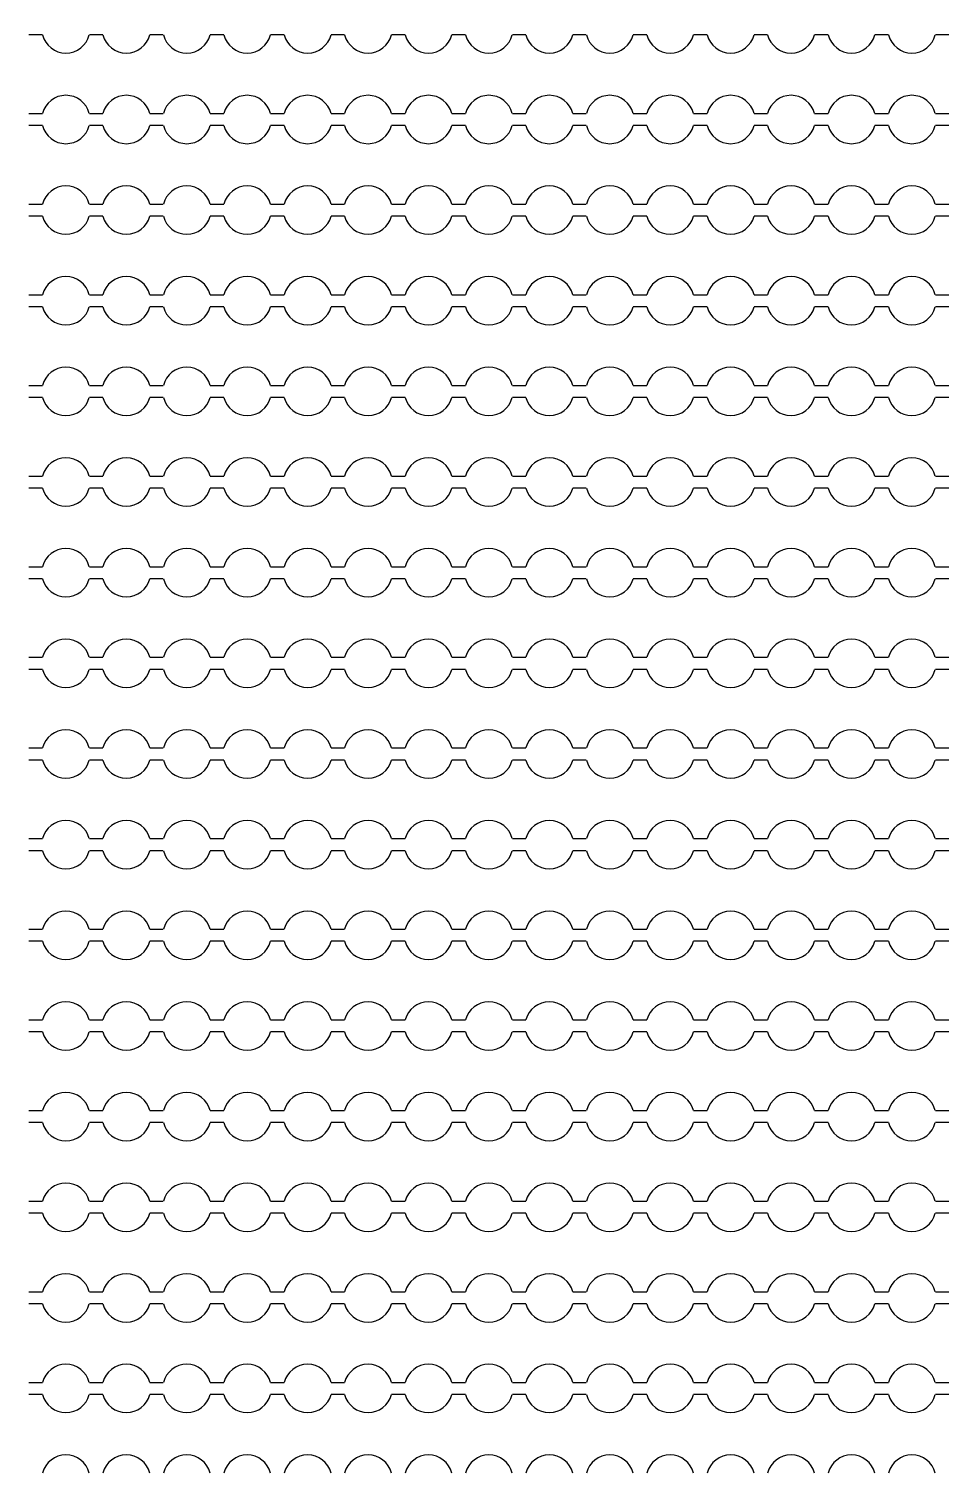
# Model space of a CAD drawing. Extents: x 4056 to 105656, y 4120 to 105720.
# Drawn here: x 34414 to 35170, y 28783 to 29978 of the extents above; entities that cross this region are included whole.
import ezdxf

# ---------------------------------------------------------------- set-up
doc = ezdxf.new("R2010")
doc.units = 13
doc.header["$MEASUREMENT"] = 0
doc.layers.add('Main Layer', color=7, linetype='Continuous', lineweight=0)

msp = doc.modelspace()

# ---------------------------------------------------------------- linework, layer by layer
for p, q in [((34425.1, 29973), (34413.9, 29973)), ((34475.1, 29973), (34463.9, 29973)), ((34525.1, 29973), (34513.9, 29973)), ((34575.1, 29973), (34563.9, 29973)), ((34625.1, 29973), (34613.9, 29973)), ((34675.1, 29973), (34663.9, 29973)), ((34725.1, 29973), (34713.9, 29973)), ((34775.1, 29973), (34763.9, 29973)), ((34825.1, 29973), (34813.9, 29973)), ((34875.1, 29973), (34863.9, 29973)), ((34925.1, 29973), (34913.9, 29973)), ((34975.1, 29973), (34963.9, 29973)), ((35025.1, 29973), (35013.9, 29973)), ((35075.1, 29973), (35063.9, 29973)), ((35125.1, 29973), (35113.9, 29973)), ((35175.1, 29973), (35163.9, 29973)), ((34413.9, 29908), (34425.1, 29908)), ((34463.9, 29908), (34475.1, 29908)), ((34513.9, 29908), (34525.1, 29908)), ((34563.9, 29908), (34575.1, 29908)), ((34613.9, 29908), (34625.1, 29908)), ((34663.9, 29908), (34675.1, 29908)), ((34713.9, 29908), (34725.1, 29908)), ((34763.9, 29908), (34775.1, 29908)), ((34813.9, 29908), (34825.1, 29908)), ((34863.9, 29908), (34875.1, 29908)), ((34913.9, 29908), (34925.1, 29908)), ((34963.9, 29908), (34975.1, 29908)), ((35013.9, 29908), (35025.1, 29908)), ((35063.9, 29908), (35075.1, 29908)), ((35113.9, 29908), (35125.1, 29908)), ((35163.9, 29908), (35175.1, 29908)), ((34425.1, 29898), (34413.9, 29898)), ((34475.1, 29898), (34463.9, 29898)), ((34525.1, 29898), (34513.9, 29898)), ((34575.1, 29898), (34563.9, 29898)), ((34625.1, 29898), (34613.9, 29898)), ((34675.1, 29898), (34663.9, 29898)), ((34725.1, 29898), (34713.9, 29898)), ((34775.1, 29898), (34763.9, 29898)), ((34825.1, 29898), (34813.9, 29898)), ((34875.1, 29898), (34863.9, 29898)), ((34925.1, 29898), (34913.9, 29898)), ((34975.1, 29898), (34963.9, 29898)), ((35025.1, 29898), (35013.9, 29898)), ((35075.1, 29898), (35063.9, 29898)), ((35125.1, 29898), (35113.9, 29898)), ((35175.1, 29898), (35163.9, 29898)), ((34413.9, 29833), (34425.1, 29833)), ((34463.9, 29833), (34475.1, 29833)), ((34513.9, 29833), (34525.1, 29833)), ((34563.9, 29833), (34575.1, 29833)), ((34613.9, 29833), (34625.1, 29833)), ((34663.9, 29833), (34675.1, 29833)), ((34713.9, 29833), (34725.1, 29833)), ((34763.9, 29833), (34775.1, 29833)), ((34813.9, 29833), (34825.1, 29833)), ((34863.9, 29833), (34875.1, 29833)), ((34913.9, 29833), (34925.1, 29833)), ((34963.9, 29833), (34975.1, 29833)), ((35013.9, 29833), (35025.1, 29833)), ((35063.9, 29833), (35075.1, 29833)), ((35113.9, 29833), (35125.1, 29833)), ((35163.9, 29833), (35175.1, 29833)), ((34425.1, 29823), (34413.9, 29823)), ((34475.1, 29823), (34463.9, 29823)), ((34525.1, 29823), (34513.9, 29823)), ((34575.1, 29823), (34563.9, 29823)), ((34625.1, 29823), (34613.9, 29823)), ((34675.1, 29823), (34663.9, 29823)), ((34725.1, 29823), (34713.9, 29823)), ((34775.1, 29823), (34763.9, 29823)), ((34825.1, 29823), (34813.9, 29823)), ((34875.1, 29823), (34863.9, 29823)), ((34925.1, 29823), (34913.9, 29823)), ((34975.1, 29823), (34963.9, 29823)), ((35025.1, 29823), (35013.9, 29823)), ((35075.1, 29823), (35063.9, 29823)), ((35125.1, 29823), (35113.9, 29823)), ((35175.1, 29823), (35163.9, 29823)), ((34413.9, 29758), (34425.1, 29758)), ((34463.9, 29758), (34475.1, 29758)), ((34513.9, 29758), (34525.1, 29758)), ((34563.9, 29758), (34575.1, 29758)), ((34613.9, 29758), (34625.1, 29758)), ((34663.9, 29758), (34675.1, 29758)), ((34713.9, 29758), (34725.1, 29758)), ((34763.9, 29758), (34775.1, 29758)), ((34813.9, 29758), (34825.1, 29758)), ((34863.9, 29758), (34875.1, 29758)), ((34913.9, 29758), (34925.1, 29758)), ((34963.9, 29758), (34975.1, 29758)), ((35013.9, 29758), (35025.1, 29758)), ((35063.9, 29758), (35075.1, 29758)), ((35113.9, 29758), (35125.1, 29758)), ((35163.9, 29758), (35175.1, 29758)), ((34425.1, 29748), (34413.9, 29748)), ((34475.1, 29748), (34463.9, 29748)), ((34525.1, 29748), (34513.9, 29748)), ((34575.1, 29748), (34563.9, 29748)), ((34625.1, 29748), (34613.9, 29748)), ((34675.1, 29748), (34663.9, 29748)), ((34725.1, 29748), (34713.9, 29748)), ((34775.1, 29748), (34763.9, 29748)), ((34825.1, 29748), (34813.9, 29748)), ((34875.1, 29748), (34863.9, 29748)), ((34925.1, 29748), (34913.9, 29748)), ((34975.1, 29748), (34963.9, 29748)), ((35025.1, 29748), (35013.9, 29748)), ((35075.1, 29748), (35063.9, 29748)), ((35125.1, 29748), (35113.9, 29748)), ((35175.1, 29748), (35163.9, 29748)), ((34413.9, 29683), (34425.1, 29683)), ((34425.1, 29673), (34413.9, 29673)), ((34463.9, 29683), (34475.1, 29683)), ((34475.1, 29673), (34463.9, 29673)), ((34513.9, 29683), (34525.1, 29683)), ((34525.1, 29673), (34513.9, 29673)), ((34563.9, 29683), (34575.1, 29683)), ((34575.1, 29673), (34563.9, 29673)), ((34613.9, 29683), (34625.1, 29683)), ((34625.1, 29673), (34613.9, 29673)), ((34663.9, 29683), (34675.1, 29683)), ((34675.1, 29673), (34663.9, 29673)), ((34713.9, 29683), (34725.1, 29683)), ((34725.1, 29673), (34713.9, 29673)), ((34763.9, 29683), (34775.1, 29683)), ((34775.1, 29673), (34763.9, 29673)), ((34813.9, 29683), (34825.1, 29683)), ((34825.1, 29673), (34813.9, 29673)), ((34863.9, 29683), (34875.1, 29683)), ((34875.1, 29673), (34863.9, 29673)), ((34913.9, 29683), (34925.1, 29683)), ((34925.1, 29673), (34913.9, 29673)), ((34963.9, 29683), (34975.1, 29683)), ((34975.1, 29673), (34963.9, 29673)), ((35013.9, 29683), (35025.1, 29683)), ((35025.1, 29673), (35013.9, 29673)), ((35063.9, 29683), (35075.1, 29683)), ((35075.1, 29673), (35063.9, 29673)), ((35113.9, 29683), (35125.1, 29683)), ((35125.1, 29673), (35113.9, 29673)), ((35163.9, 29683), (35175.1, 29683)), ((35175.1, 29673), (35163.9, 29673)), ((34413.9, 29608), (34425.1, 29608)), ((34463.9, 29608), (34475.1, 29608)), ((34513.9, 29608), (34525.1, 29608)), ((34563.9, 29608), (34575.1, 29608)), ((34613.9, 29608), (34625.1, 29608)), ((34663.9, 29608), (34675.1, 29608)), ((34713.9, 29608), (34725.1, 29608)), ((34763.9, 29608), (34775.1, 29608)), ((34813.9, 29608), (34825.1, 29608)), ((34863.9, 29608), (34875.1, 29608)), ((34913.9, 29608), (34925.1, 29608)), ((34963.9, 29608), (34975.1, 29608)), ((35013.9, 29608), (35025.1, 29608)), ((35063.9, 29608), (35075.1, 29608)), ((35113.9, 29608), (35125.1, 29608)), ((35163.9, 29608), (35175.1, 29608)), ((34425.1, 29598), (34413.9, 29598)), ((34475.1, 29598), (34463.9, 29598)), ((34525.1, 29598), (34513.9, 29598)), ((34575.1, 29598), (34563.9, 29598)), ((34625.1, 29598), (34613.9, 29598)), ((34675.1, 29598), (34663.9, 29598)), ((34725.1, 29598), (34713.9, 29598)), ((34775.1, 29598), (34763.9, 29598)), ((34825.1, 29598), (34813.9, 29598)), ((34875.1, 29598), (34863.9, 29598)), ((34925.1, 29598), (34913.9, 29598)), ((34975.1, 29598), (34963.9, 29598)), ((35025.1, 29598), (35013.9, 29598)), ((35075.1, 29598), (35063.9, 29598)), ((35125.1, 29598), (35113.9, 29598)), ((35175.1, 29598), (35163.9, 29598)), ((34413.9, 29533), (34425.1, 29533)), ((34463.9, 29533), (34475.1, 29533)), ((34513.9, 29533), (34525.1, 29533)), ((34563.9, 29533), (34575.1, 29533)), ((34613.9, 29533), (34625.1, 29533)), ((34663.9, 29533), (34675.1, 29533)), ((34713.9, 29533), (34725.1, 29533)), ((34763.9, 29533), (34775.1, 29533)), ((34813.9, 29533), (34825.1, 29533)), ((34863.9, 29533), (34875.1, 29533)), ((34913.9, 29533), (34925.1, 29533)), ((34963.9, 29533), (34975.1, 29533)), ((35013.9, 29533), (35025.1, 29533)), ((35063.9, 29533), (35075.1, 29533)), ((35113.9, 29533), (35125.1, 29533)), ((35163.9, 29533), (35175.1, 29533)), ((34425.1, 29523), (34413.9, 29523)), ((34475.1, 29523), (34463.9, 29523)), ((34525.1, 29523), (34513.9, 29523)), ((34575.1, 29523), (34563.9, 29523)), ((34625.1, 29523), (34613.9, 29523)), ((34675.1, 29523), (34663.9, 29523)), ((34725.1, 29523), (34713.9, 29523)), ((34775.1, 29523), (34763.9, 29523)), ((34825.1, 29523), (34813.9, 29523)), ((34875.1, 29523), (34863.9, 29523)), ((34925.1, 29523), (34913.9, 29523)), ((34975.1, 29523), (34963.9, 29523)), ((35025.1, 29523), (35013.9, 29523)), ((35075.1, 29523), (35063.9, 29523)), ((35125.1, 29523), (35113.9, 29523)), ((35175.1, 29523), (35163.9, 29523)), ((34413.9, 29458), (34425.1, 29458)), ((34463.9, 29458), (34475.1, 29458)), ((34513.9, 29458), (34525.1, 29458)), ((34563.9, 29458), (34575.1, 29458)), ((34613.9, 29458), (34625.1, 29458)), ((34663.9, 29458), (34675.1, 29458)), ((34713.9, 29458), (34725.1, 29458)), ((34763.9, 29458), (34775.1, 29458)), ((34813.9, 29458), (34825.1, 29458)), ((34863.9, 29458), (34875.1, 29458)), ((34913.9, 29458), (34925.1, 29458)), ((34963.9, 29458), (34975.1, 29458)), ((35013.9, 29458), (35025.1, 29458)), ((35063.9, 29458), (35075.1, 29458)), ((35113.9, 29458), (35125.1, 29458)), ((35163.9, 29458), (35175.1, 29458)), ((34425.1, 29448), (34413.9, 29448)), ((34475.1, 29448), (34463.9, 29448)), ((34525.1, 29448), (34513.9, 29448)), ((34575.1, 29448), (34563.9, 29448)), ((34625.1, 29448), (34613.9, 29448)), ((34675.1, 29448), (34663.9, 29448)), ((34725.1, 29448), (34713.9, 29448)), ((34775.1, 29448), (34763.9, 29448)), ((34825.1, 29448), (34813.9, 29448)), ((34875.1, 29448), (34863.9, 29448)), ((34925.1, 29448), (34913.9, 29448)), ((34975.1, 29448), (34963.9, 29448)), ((35025.1, 29448), (35013.9, 29448)), ((35075.1, 29448), (35063.9, 29448)), ((35125.1, 29448), (35113.9, 29448)), ((35175.1, 29448), (35163.9, 29448)), ((34413.9, 29383), (34425.1, 29383)), ((34463.9, 29383), (34475.1, 29383)), ((34513.9, 29383), (34525.1, 29383)), ((34563.9, 29383), (34575.1, 29383)), ((34613.9, 29383), (34625.1, 29383)), ((34663.9, 29383), (34675.1, 29383)), ((34713.9, 29383), (34725.1, 29383)), ((34763.9, 29383), (34775.1, 29383)), ((34813.9, 29383), (34825.1, 29383)), ((34863.9, 29383), (34875.1, 29383)), ((34913.9, 29383), (34925.1, 29383)), ((34963.9, 29383), (34975.1, 29383)), ((35013.9, 29383), (35025.1, 29383)), ((35063.9, 29383), (35075.1, 29383)), ((35113.9, 29383), (35125.1, 29383)), ((35163.9, 29383), (35175.1, 29383)), ((34425.1, 29373), (34413.9, 29373)), ((34475.1, 29373), (34463.9, 29373)), ((34525.1, 29373), (34513.9, 29373)), ((34575.1, 29373), (34563.9, 29373)), ((34625.1, 29373), (34613.9, 29373)), ((34675.1, 29373), (34663.9, 29373)), ((34725.1, 29373), (34713.9, 29373)), ((34775.1, 29373), (34763.9, 29373)), ((34825.1, 29373), (34813.9, 29373)), ((34875.1, 29373), (34863.9, 29373)), ((34925.1, 29373), (34913.9, 29373)), ((34975.1, 29373), (34963.9, 29373)), ((35025.1, 29373), (35013.9, 29373)), ((35075.1, 29373), (35063.9, 29373)), ((35125.1, 29373), (35113.9, 29373)), ((35175.1, 29373), (35163.9, 29373)), ((34413.9, 29308), (34425.1, 29308)), ((34463.9, 29308), (34475.1, 29308)), ((34513.9, 29308), (34525.1, 29308)), ((34563.9, 29308), (34575.1, 29308)), ((34613.9, 29308), (34625.1, 29308)), ((34663.9, 29308), (34675.1, 29308)), ((34713.9, 29308), (34725.1, 29308)), ((34763.9, 29308), (34775.1, 29308)), ((34813.9, 29308), (34825.1, 29308)), ((34863.9, 29308), (34875.1, 29308)), ((34913.9, 29308), (34925.1, 29308)), ((34963.9, 29308), (34975.1, 29308)), ((35013.9, 29308), (35025.1, 29308)), ((35063.9, 29308), (35075.1, 29308)), ((35113.9, 29308), (35125.1, 29308)), ((35163.9, 29308), (35175.1, 29308)), ((34425.1, 29298), (34413.9, 29298)), ((34475.1, 29298), (34463.9, 29298)), ((34525.1, 29298), (34513.9, 29298)), ((34575.1, 29298), (34563.9, 29298)), ((34625.1, 29298), (34613.9, 29298)), ((34675.1, 29298), (34663.9, 29298)), ((34725.1, 29298), (34713.9, 29298)), ((34775.1, 29298), (34763.9, 29298)), ((34825.1, 29298), (34813.9, 29298)), ((34875.1, 29298), (34863.9, 29298)), ((34925.1, 29298), (34913.9, 29298)), ((34975.1, 29298), (34963.9, 29298)), ((35025.1, 29298), (35013.9, 29298)), ((35075.1, 29298), (35063.9, 29298)), ((35125.1, 29298), (35113.9, 29298)), ((35175.1, 29298), (35163.9, 29298)), ((34413.9, 29233), (34425.1, 29233)), ((34463.9, 29233), (34475.1, 29233)), ((34513.9, 29233), (34525.1, 29233)), ((34563.9, 29233), (34575.1, 29233)), ((34613.9, 29233), (34625.1, 29233)), ((34663.9, 29233), (34675.1, 29233)), ((34713.9, 29233), (34725.1, 29233)), ((34763.9, 29233), (34775.1, 29233)), ((34813.9, 29233), (34825.1, 29233)), ((34863.9, 29233), (34875.1, 29233)), ((34913.9, 29233), (34925.1, 29233)), ((34963.9, 29233), (34975.1, 29233)), ((35013.9, 29233), (35025.1, 29233)), ((35063.9, 29233), (35075.1, 29233)), ((35113.9, 29233), (35125.1, 29233)), ((35163.9, 29233), (35175.1, 29233)), ((34425.1, 29223), (34413.9, 29223)), ((34475.1, 29223), (34463.9, 29223)), ((34525.1, 29223), (34513.9, 29223)), ((34575.1, 29223), (34563.9, 29223)), ((34625.1, 29223), (34613.9, 29223)), ((34675.1, 29223), (34663.9, 29223)), ((34725.1, 29223), (34713.9, 29223)), ((34775.1, 29223), (34763.9, 29223)), ((34825.1, 29223), (34813.9, 29223)), ((34875.1, 29223), (34863.9, 29223)), ((34925.1, 29223), (34913.9, 29223)), ((34975.1, 29223), (34963.9, 29223)), ((35025.1, 29223), (35013.9, 29223)), ((35075.1, 29223), (35063.9, 29223)), ((35125.1, 29223), (35113.9, 29223)), ((35175.1, 29223), (35163.9, 29223)), ((34413.9, 29158), (34425.1, 29158)), ((34425.1, 29148), (34413.9, 29148)), ((34463.9, 29158), (34475.1, 29158)), ((34475.1, 29148), (34463.9, 29148)), ((34513.9, 29158), (34525.1, 29158)), ((34525.1, 29148), (34513.9, 29148)), ((34563.9, 29158), (34575.1, 29158)), ((34575.1, 29148), (34563.9, 29148)), ((34613.9, 29158), (34625.1, 29158)), ((34625.1, 29148), (34613.9, 29148)), ((34663.9, 29158), (34675.1, 29158)), ((34675.1, 29148), (34663.9, 29148)), ((34713.9, 29158), (34725.1, 29158)), ((34725.1, 29148), (34713.9, 29148)), ((34763.9, 29158), (34775.1, 29158)), ((34775.1, 29148), (34763.9, 29148)), ((34813.9, 29158), (34825.1, 29158)), ((34825.1, 29148), (34813.9, 29148)), ((34863.9, 29158), (34875.1, 29158)), ((34875.1, 29148), (34863.9, 29148)), ((34913.9, 29158), (34925.1, 29158)), ((34925.1, 29148), (34913.9, 29148)), ((34963.9, 29158), (34975.1, 29158)), ((34975.1, 29148), (34963.9, 29148)), ((35013.9, 29158), (35025.1, 29158)), ((35025.1, 29148), (35013.9, 29148)), ((35063.9, 29158), (35075.1, 29158)), ((35075.1, 29148), (35063.9, 29148)), ((35113.9, 29158), (35125.1, 29158)), ((35125.1, 29148), (35113.9, 29148)), ((35163.9, 29158), (35175.1, 29158)), ((35175.1, 29148), (35163.9, 29148)), ((34413.9, 29083), (34425.1, 29083)), ((34463.9, 29083), (34475.1, 29083)), ((34513.9, 29083), (34525.1, 29083)), ((34563.9, 29083), (34575.1, 29083)), ((34613.9, 29083), (34625.1, 29083)), ((34663.9, 29083), (34675.1, 29083)), ((34713.9, 29083), (34725.1, 29083)), ((34763.9, 29083), (34775.1, 29083)), ((34813.9, 29083), (34825.1, 29083)), ((34863.9, 29083), (34875.1, 29083)), ((34913.9, 29083), (34925.1, 29083)), ((34963.9, 29083), (34975.1, 29083)), ((35013.9, 29083), (35025.1, 29083)), ((35063.9, 29083), (35075.1, 29083)), ((35113.9, 29083), (35125.1, 29083)), ((35163.9, 29083), (35175.1, 29083)), ((34425.1, 29073), (34413.9, 29073)), ((34475.1, 29073), (34463.9, 29073)), ((34525.1, 29073), (34513.9, 29073)), ((34575.1, 29073), (34563.9, 29073)), ((34625.1, 29073), (34613.9, 29073)), ((34675.1, 29073), (34663.9, 29073)), ((34725.1, 29073), (34713.9, 29073)), ((34775.1, 29073), (34763.9, 29073)), ((34825.1, 29073), (34813.9, 29073)), ((34875.1, 29073), (34863.9, 29073)), ((34925.1, 29073), (34913.9, 29073)), ((34975.1, 29073), (34963.9, 29073)), ((35025.1, 29073), (35013.9, 29073)), ((35075.1, 29073), (35063.9, 29073)), ((35125.1, 29073), (35113.9, 29073)), ((35175.1, 29073), (35163.9, 29073)), ((34413.9, 29008), (34425.1, 29008)), ((34463.9, 29008), (34475.1, 29008)), ((34513.9, 29008), (34525.1, 29008)), ((34563.9, 29008), (34575.1, 29008)), ((34613.9, 29008), (34625.1, 29008)), ((34663.9, 29008), (34675.1, 29008)), ((34713.9, 29008), (34725.1, 29008)), ((34763.9, 29008), (34775.1, 29008)), ((34813.9, 29008), (34825.1, 29008)), ((34863.9, 29008), (34875.1, 29008)), ((34913.9, 29008), (34925.1, 29008)), ((34963.9, 29008), (34975.1, 29008)), ((35013.9, 29008), (35025.1, 29008)), ((35063.9, 29008), (35075.1, 29008)), ((35113.9, 29008), (35125.1, 29008)), ((35163.9, 29008), (35175.1, 29008)), ((34425.1, 28998), (34413.9, 28998)), ((34475.1, 28998), (34463.9, 28998)), ((34525.1, 28998), (34513.9, 28998)), ((34575.1, 28998), (34563.9, 28998)), ((34625.1, 28998), (34613.9, 28998)), ((34675.1, 28998), (34663.9, 28998)), ((34725.1, 28998), (34713.9, 28998)), ((34775.1, 28998), (34763.9, 28998)), ((34825.1, 28998), (34813.9, 28998)), ((34875.1, 28998), (34863.9, 28998)), ((34925.1, 28998), (34913.9, 28998)), ((34975.1, 28998), (34963.9, 28998)), ((35025.1, 28998), (35013.9, 28998)), ((35075.1, 28998), (35063.9, 28998)), ((35125.1, 28998), (35113.9, 28998)), ((35175.1, 28998), (35163.9, 28998)), ((34413.9, 28933), (34425.1, 28933)), ((34463.9, 28933), (34475.1, 28933)), ((34513.9, 28933), (34525.1, 28933)), ((34563.9, 28933), (34575.1, 28933)), ((34613.9, 28933), (34625.1, 28933)), ((34663.9, 28933), (34675.1, 28933)), ((34713.9, 28933), (34725.1, 28933)), ((34763.9, 28933), (34775.1, 28933)), ((34813.9, 28933), (34825.1, 28933)), ((34863.9, 28933), (34875.1, 28933)), ((34913.9, 28933), (34925.1, 28933)), ((34963.9, 28933), (34975.1, 28933)), ((35013.9, 28933), (35025.1, 28933)), ((35063.9, 28933), (35075.1, 28933)), ((35113.9, 28933), (35125.1, 28933)), ((35163.9, 28933), (35175.1, 28933)), ((34425.1, 28923), (34413.9, 28923)), ((34475.1, 28923), (34463.9, 28923)), ((34525.1, 28923), (34513.9, 28923)), ((34575.1, 28923), (34563.9, 28923)), ((34625.1, 28923), (34613.9, 28923)), ((34675.1, 28923), (34663.9, 28923)), ((34725.1, 28923), (34713.9, 28923)), ((34775.1, 28923), (34763.9, 28923)), ((34825.1, 28923), (34813.9, 28923)), ((34875.1, 28923), (34863.9, 28923)), ((34925.1, 28923), (34913.9, 28923)), ((34975.1, 28923), (34963.9, 28923)), ((35025.1, 28923), (35013.9, 28923)), ((35075.1, 28923), (35063.9, 28923)), ((35125.1, 28923), (35113.9, 28923)), ((35175.1, 28923), (35163.9, 28923)), ((34413.9, 28858), (34425.1, 28858)), ((34425.1, 28848), (34413.9, 28848)), ((34463.9, 28858), (34475.1, 28858)), ((34475.1, 28848), (34463.9, 28848)), ((34513.9, 28858), (34525.1, 28858)), ((34525.1, 28848), (34513.9, 28848)), ((34563.9, 28858), (34575.1, 28858)), ((34575.1, 28848), (34563.9, 28848)), ((34613.9, 28858), (34625.1, 28858)), ((34625.1, 28848), (34613.9, 28848)), ((34663.9, 28858), (34675.1, 28858)), ((34675.1, 28848), (34663.9, 28848)), ((34713.9, 28858), (34725.1, 28858)), ((34725.1, 28848), (34713.9, 28848)), ((34763.9, 28858), (34775.1, 28858)), ((34775.1, 28848), (34763.9, 28848)), ((34813.9, 28858), (34825.1, 28858)), ((34825.1, 28848), (34813.9, 28848)), ((34863.9, 28858), (34875.1, 28858)), ((34875.1, 28848), (34863.9, 28848)), ((34913.9, 28858), (34925.1, 28858)), ((34925.1, 28848), (34913.9, 28848)), ((34963.9, 28858), (34975.1, 28858)), ((34975.1, 28848), (34963.9, 28848)), ((35013.9, 28858), (35025.1, 28858)), ((35025.1, 28848), (35013.9, 28848)), ((35063.9, 28858), (35075.1, 28858)), ((35075.1, 28848), (35063.9, 28848)), ((35113.9, 28858), (35125.1, 28858)), ((35125.1, 28848), (35113.9, 28848)), ((35163.9, 28858), (35175.1, 28858)), ((35175.1, 28848), (35163.9, 28848))]:
    msp.add_line(p, q)
for centre, start, end in [((34444.5, 29978), 194.4775, 345.5225), ((34494.5, 29978), 194.4775, 345.5225), ((34544.5, 29978), 194.4775, 345.5225), ((34594.5, 29978), 194.4775, 345.5225), ((34644.5, 29978), 194.4775, 345.5225), ((34694.5, 29978), 194.4775, 345.5225), ((34744.5, 29978), 194.4775, 345.5225), ((34794.5, 29978), 194.4775, 345.5225), ((34844.5, 29978), 194.4775, 345.5225), ((34894.5, 29978), 194.4775, 345.5225), ((34944.5, 29978), 194.4775, 345.5225), ((34994.5, 29978), 194.4775, 345.5225), ((35044.5, 29978), 194.4775, 345.5225), ((35094.5, 29978), 194.4775, 345.5225), ((35144.5, 29978), 194.4775, 345.5225), ((34444.5, 29903), 14.4775, 165.5225), ((34494.5, 29903), 14.4775, 165.5225), ((34544.5, 29903), 14.4775, 165.5225), ((34594.5, 29903), 14.4775, 165.5225), ((34644.5, 29903), 14.4775, 165.5225), ((34694.5, 29903), 14.4775, 165.5225), ((34744.5, 29903), 14.4775, 165.5225), ((34794.5, 29903), 14.4775, 165.5225), ((34844.5, 29903), 14.4775, 165.5225), ((34894.5, 29903), 14.4775, 165.5225), ((34944.5, 29903), 14.4775, 165.5225), ((34994.5, 29903), 14.4775, 165.5225), ((35044.5, 29903), 14.4775, 165.5225), ((35094.5, 29903), 14.4775, 165.5225), ((35144.5, 29903), 14.4775, 165.5225), ((34444.5, 29903), 194.4775, 345.5225), ((34494.5, 29903), 194.4775, 345.5225), ((34544.5, 29903), 194.4775, 345.5225), ((34594.5, 29903), 194.4775, 345.5225), ((34644.5, 29903), 194.4775, 345.5225), ((34694.5, 29903), 194.4775, 345.5225), ((34744.5, 29903), 194.4775, 345.5225), ((34794.5, 29903), 194.4775, 345.5225), ((34844.5, 29903), 194.4775, 345.5225), ((34894.5, 29903), 194.4775, 345.5225), ((34944.5, 29903), 194.4775, 345.5225), ((34994.5, 29903), 194.4775, 345.5225), ((35044.5, 29903), 194.4775, 345.5225), ((35094.5, 29903), 194.4775, 345.5225), ((35144.5, 29903), 194.4775, 345.5225), ((34444.5, 29828), 14.4775, 165.5225), ((34494.5, 29828), 14.4775, 165.5225), ((34544.5, 29828), 14.4775, 165.5225), ((34594.5, 29828), 14.4775, 165.5225), ((34644.5, 29828), 14.4775, 165.5225), ((34694.5, 29828), 14.4775, 165.5225), ((34744.5, 29828), 14.4775, 165.5225), ((34794.5, 29828), 14.4775, 165.5225), ((34844.5, 29828), 14.4775, 165.5225), ((34894.5, 29828), 14.4775, 165.5225), ((34944.5, 29828), 14.4775, 165.5225), ((34994.5, 29828), 14.4775, 165.5225), ((35044.5, 29828), 14.4775, 165.5225), ((35094.5, 29828), 14.4775, 165.5225), ((35144.5, 29828), 14.4775, 165.5225), ((34444.5, 29828), 194.4775, 345.5225), ((34494.5, 29828), 194.4775, 345.5225), ((34544.5, 29828), 194.4775, 345.5225), ((34594.5, 29828), 194.4775, 345.5225), ((34644.5, 29828), 194.4775, 345.5225), ((34694.5, 29828), 194.4775, 345.5225), ((34744.5, 29828), 194.4775, 345.5225), ((34794.5, 29828), 194.4775, 345.5225), ((34844.5, 29828), 194.4775, 345.5225), ((34894.5, 29828), 194.4775, 345.5225), ((34944.5, 29828), 194.4775, 345.5225), ((34994.5, 29828), 194.4775, 345.5225), ((35044.5, 29828), 194.4775, 345.5225), ((35094.5, 29828), 194.4775, 345.5225), ((35144.5, 29828), 194.4775, 345.5225), ((34444.5, 29753), 14.4775, 165.5225), ((34494.5, 29753), 14.4775, 165.5225), ((34544.5, 29753), 14.4775, 165.5225), ((34594.5, 29753), 14.4775, 165.5225), ((34644.5, 29753), 14.4775, 165.5225), ((34694.5, 29753), 14.4775, 165.5225), ((34744.5, 29753), 14.4775, 165.5225), ((34794.5, 29753), 14.4775, 165.5225), ((34844.5, 29753), 14.4775, 165.5225), ((34894.5, 29753), 14.4775, 165.5225), ((34944.5, 29753), 14.4775, 165.5225), ((34994.5, 29753), 14.4775, 165.5225), ((35044.5, 29753), 14.4775, 165.5225), ((35094.5, 29753), 14.4775, 165.5225), ((35144.5, 29753), 14.4775, 165.5225), ((34444.5, 29753), 194.4775, 345.5225), ((34494.5, 29753), 194.4775, 345.5225), ((34544.5, 29753), 194.4775, 345.5225), ((34594.5, 29753), 194.4775, 345.5225), ((34644.5, 29753), 194.4775, 345.5225), ((34694.5, 29753), 194.4775, 345.5225), ((34744.5, 29753), 194.4775, 345.5225), ((34794.5, 29753), 194.4775, 345.5225), ((34844.5, 29753), 194.4775, 345.5225), ((34894.5, 29753), 194.4775, 345.5225), ((34944.5, 29753), 194.4775, 345.5225), ((34994.5, 29753), 194.4775, 345.5225), ((35044.5, 29753), 194.4775, 345.5225), ((35094.5, 29753), 194.4775, 345.5225), ((35144.5, 29753), 194.4775, 345.5225), ((34444.5, 29678), 14.4775, 165.5225), ((34494.5, 29678), 14.4775, 165.5225), ((34544.5, 29678), 14.4775, 165.5225), ((34594.5, 29678), 14.4775, 165.5225), ((34644.5, 29678), 14.4775, 165.5225), ((34694.5, 29678), 14.4775, 165.5225), ((34744.5, 29678), 14.4775, 165.5225), ((34794.5, 29678), 14.4775, 165.5225), ((34844.5, 29678), 14.4775, 165.5225), ((34894.5, 29678), 14.4775, 165.5225), ((34944.5, 29678), 14.4775, 165.5225), ((34994.5, 29678), 14.4775, 165.5225), ((35044.5, 29678), 14.4775, 165.5225), ((35094.5, 29678), 14.4775, 165.5225), ((35144.5, 29678), 14.4775, 165.5225), ((34444.5, 29678), 194.4775, 345.5225), ((34494.5, 29678), 194.4775, 345.5225), ((34544.5, 29678), 194.4775, 345.5225), ((34594.5, 29678), 194.4775, 345.5225), ((34644.5, 29678), 194.4775, 345.5225), ((34694.5, 29678), 194.4775, 345.5225), ((34744.5, 29678), 194.4775, 345.5225), ((34794.5, 29678), 194.4775, 345.5225), ((34844.5, 29678), 194.4775, 345.5225), ((34894.5, 29678), 194.4775, 345.5225), ((34944.5, 29678), 194.4775, 345.5225), ((34994.5, 29678), 194.4775, 345.5225), ((35044.5, 29678), 194.4775, 345.5225), ((35094.5, 29678), 194.4775, 345.5225), ((35144.5, 29678), 194.4775, 345.5225), ((34444.5, 29603), 14.4775, 165.5225), ((34494.5, 29603), 14.4775, 165.5225), ((34544.5, 29603), 14.4775, 165.5225), ((34594.5, 29603), 14.4775, 165.5225), ((34644.5, 29603), 14.4775, 165.5225), ((34694.5, 29603), 14.4775, 165.5225), ((34744.5, 29603), 14.4775, 165.5225), ((34794.5, 29603), 14.4775, 165.5225), ((34844.5, 29603), 14.4775, 165.5225), ((34894.5, 29603), 14.4775, 165.5225), ((34944.5, 29603), 14.4775, 165.5225), ((34994.5, 29603), 14.4775, 165.5225), ((35044.5, 29603), 14.4775, 165.5225), ((35094.5, 29603), 14.4775, 165.5225), ((35144.5, 29603), 14.4775, 165.5225), ((34444.5, 29603), 194.4775, 345.5225), ((34494.5, 29603), 194.4775, 345.5225), ((34544.5, 29603), 194.4775, 345.5225), ((34594.5, 29603), 194.4775, 345.5225), ((34644.5, 29603), 194.4775, 345.5225), ((34694.5, 29603), 194.4775, 345.5225), ((34744.5, 29603), 194.4775, 345.5225), ((34794.5, 29603), 194.4775, 345.5225), ((34844.5, 29603), 194.4775, 345.5225), ((34894.5, 29603), 194.4775, 345.5225), ((34944.5, 29603), 194.4775, 345.5225), ((34994.5, 29603), 194.4775, 345.5225), ((35044.5, 29603), 194.4775, 345.5225), ((35094.5, 29603), 194.4775, 345.5225), ((35144.5, 29603), 194.4775, 345.5225), ((34444.5, 29528), 14.4775, 165.5225), ((34494.5, 29528), 14.4775, 165.5225), ((34544.5, 29528), 14.4775, 165.5225), ((34594.5, 29528), 14.4775, 165.5225), ((34644.5, 29528), 14.4775, 165.5225), ((34694.5, 29528), 14.4775, 165.5225), ((34744.5, 29528), 14.4775, 165.5225), ((34794.5, 29528), 14.4775, 165.5225), ((34844.5, 29528), 14.4775, 165.5225), ((34894.5, 29528), 14.4775, 165.5225), ((34944.5, 29528), 14.4775, 165.5225), ((34994.5, 29528), 14.4775, 165.5225), ((35044.5, 29528), 14.4775, 165.5225), ((35094.5, 29528), 14.4775, 165.5225), ((35144.5, 29528), 14.4775, 165.5225), ((34444.5, 29528), 194.4775, 345.5225), ((34494.5, 29528), 194.4775, 345.5225), ((34544.5, 29528), 194.4775, 345.5225), ((34594.5, 29528), 194.4775, 345.5225), ((34644.5, 29528), 194.4775, 345.5225), ((34694.5, 29528), 194.4775, 345.5225), ((34744.5, 29528), 194.4775, 345.5225), ((34794.5, 29528), 194.4775, 345.5225), ((34844.5, 29528), 194.4775, 345.5225), ((34894.5, 29528), 194.4775, 345.5225), ((34944.5, 29528), 194.4775, 345.5225), ((34994.5, 29528), 194.4775, 345.5225), ((35044.5, 29528), 194.4775, 345.5225), ((35094.5, 29528), 194.4775, 345.5225), ((35144.5, 29528), 194.4775, 345.5225), ((34444.5, 29453), 14.4775, 165.5225), ((34494.5, 29453), 14.4775, 165.5225), ((34544.5, 29453), 14.4775, 165.5225), ((34594.5, 29453), 14.4775, 165.5225), ((34644.5, 29453), 14.4775, 165.5225), ((34694.5, 29453), 14.4775, 165.5225), ((34744.5, 29453), 14.4775, 165.5225), ((34794.5, 29453), 14.4775, 165.5225), ((34844.5, 29453), 14.4775, 165.5225), ((34894.5, 29453), 14.4775, 165.5225), ((34944.5, 29453), 14.4775, 165.5225), ((34994.5, 29453), 14.4775, 165.5225), ((35044.5, 29453), 14.4775, 165.5225), ((35094.5, 29453), 14.4775, 165.5225), ((35144.5, 29453), 14.4775, 165.5225), ((34444.5, 29453), 194.4775, 345.5225), ((34494.5, 29453), 194.4775, 345.5225), ((34544.5, 29453), 194.4775, 345.5225), ((34594.5, 29453), 194.4775, 345.5225), ((34644.5, 29453), 194.4775, 345.5225), ((34694.5, 29453), 194.4775, 345.5225), ((34744.5, 29453), 194.4775, 345.5225), ((34794.5, 29453), 194.4775, 345.5225), ((34844.5, 29453), 194.4775, 345.5225), ((34894.5, 29453), 194.4775, 345.5225), ((34944.5, 29453), 194.4775, 345.5225), ((34994.5, 29453), 194.4775, 345.5225), ((35044.5, 29453), 194.4775, 345.5225), ((35094.5, 29453), 194.4775, 345.5225), ((35144.5, 29453), 194.4775, 345.5225), ((34444.5, 29378), 14.4775, 165.5225), ((34494.5, 29378), 14.4775, 165.5225), ((34544.5, 29378), 14.4775, 165.5225), ((34594.5, 29378), 14.4775, 165.5225), ((34644.5, 29378), 14.4775, 165.5225), ((34694.5, 29378), 14.4775, 165.5225), ((34744.5, 29378), 14.4775, 165.5225), ((34794.5, 29378), 14.4775, 165.5225), ((34844.5, 29378), 14.4775, 165.5225), ((34894.5, 29378), 14.4775, 165.5225), ((34944.5, 29378), 14.4775, 165.5225), ((34994.5, 29378), 14.4775, 165.5225), ((35044.5, 29378), 14.4775, 165.5225), ((35094.5, 29378), 14.4775, 165.5225), ((35144.5, 29378), 14.4775, 165.5225), ((34444.5, 29378), 194.4775, 345.5225), ((34494.5, 29378), 194.4775, 345.5225), ((34544.5, 29378), 194.4775, 345.5225), ((34594.5, 29378), 194.4775, 345.5225), ((34644.5, 29378), 194.4775, 345.5225), ((34694.5, 29378), 194.4775, 345.5225), ((34744.5, 29378), 194.4775, 345.5225), ((34794.5, 29378), 194.4775, 345.5225), ((34844.5, 29378), 194.4775, 345.5225), ((34894.5, 29378), 194.4775, 345.5225), ((34944.5, 29378), 194.4775, 345.5225), ((34994.5, 29378), 194.4775, 345.5225), ((35044.5, 29378), 194.4775, 345.5225), ((35094.5, 29378), 194.4775, 345.5225), ((35144.5, 29378), 194.4775, 345.5225), ((34444.5, 29303), 14.4775, 165.5225), ((34494.5, 29303), 14.4775, 165.5225), ((34544.5, 29303), 14.4775, 165.5225), ((34594.5, 29303), 14.4775, 165.5225), ((34644.5, 29303), 14.4775, 165.5225), ((34694.5, 29303), 14.4775, 165.5225), ((34744.5, 29303), 14.4775, 165.5225), ((34794.5, 29303), 14.4775, 165.5225), ((34844.5, 29303), 14.4775, 165.5225), ((34894.5, 29303), 14.4775, 165.5225), ((34944.5, 29303), 14.4775, 165.5225), ((34994.5, 29303), 14.4775, 165.5225), ((35044.5, 29303), 14.4775, 165.5225), ((35094.5, 29303), 14.4775, 165.5225), ((35144.5, 29303), 14.4775, 165.5225), ((34444.5, 29303), 194.4775, 345.5225), ((34494.5, 29303), 194.4775, 345.5225), ((34544.5, 29303), 194.4775, 345.5225), ((34594.5, 29303), 194.4775, 345.5225), ((34644.5, 29303), 194.4775, 345.5225), ((34694.5, 29303), 194.4775, 345.5225), ((34744.5, 29303), 194.4775, 345.5225), ((34794.5, 29303), 194.4775, 345.5225), ((34844.5, 29303), 194.4775, 345.5225), ((34894.5, 29303), 194.4775, 345.5225), ((34944.5, 29303), 194.4775, 345.5225), ((34994.5, 29303), 194.4775, 345.5225), ((35044.5, 29303), 194.4775, 345.5225), ((35094.5, 29303), 194.4775, 345.5225), ((35144.5, 29303), 194.4775, 345.5225), ((34444.5, 29228), 14.4775, 165.5225), ((34494.5, 29228), 14.4775, 165.5225), ((34544.5, 29228), 14.4775, 165.5225), ((34594.5, 29228), 14.4775, 165.5225), ((34644.5, 29228), 14.4775, 165.5225), ((34694.5, 29228), 14.4775, 165.5225), ((34744.5, 29228), 14.4775, 165.5225), ((34794.5, 29228), 14.4775, 165.5225), ((34844.5, 29228), 14.4775, 165.5225), ((34894.5, 29228), 14.4775, 165.5225), ((34944.5, 29228), 14.4775, 165.5225), ((34994.5, 29228), 14.4775, 165.5225), ((35044.5, 29228), 14.4775, 165.5225), ((35094.5, 29228), 14.4775, 165.5225), ((35144.5, 29228), 14.4775, 165.5225), ((34444.5, 29228), 194.4775, 345.5225), ((34494.5, 29228), 194.4775, 345.5225), ((34544.5, 29228), 194.4775, 345.5225), ((34594.5, 29228), 194.4775, 345.5225), ((34644.5, 29228), 194.4775, 345.5225), ((34694.5, 29228), 194.4775, 345.5225), ((34744.5, 29228), 194.4775, 345.5225), ((34794.5, 29228), 194.4775, 345.5225), ((34844.5, 29228), 194.4775, 345.5225), ((34894.5, 29228), 194.4775, 345.5225), ((34944.5, 29228), 194.4775, 345.5225), ((34994.5, 29228), 194.4775, 345.5225), ((35044.5, 29228), 194.4775, 345.5225), ((35094.5, 29228), 194.4775, 345.5225), ((35144.5, 29228), 194.4775, 345.5225), ((34444.5, 29153), 14.4775, 165.5225), ((34494.5, 29153), 14.4775, 165.5225), ((34544.5, 29153), 14.4775, 165.5225), ((34594.5, 29153), 14.4775, 165.5225), ((34644.5, 29153), 14.4775, 165.5225), ((34694.5, 29153), 14.4775, 165.5225), ((34744.5, 29153), 14.4775, 165.5225), ((34794.5, 29153), 14.4775, 165.5225), ((34844.5, 29153), 14.4775, 165.5225), ((34894.5, 29153), 14.4775, 165.5225), ((34944.5, 29153), 14.4775, 165.5225), ((34994.5, 29153), 14.4775, 165.5225), ((35044.5, 29153), 14.4775, 165.5225), ((35094.5, 29153), 14.4775, 165.5225), ((35144.5, 29153), 14.4775, 165.5225), ((34444.5, 29153), 194.4775, 345.5225), ((34494.5, 29153), 194.4775, 345.5225), ((34544.5, 29153), 194.4775, 345.5225), ((34594.5, 29153), 194.4775, 345.5225), ((34644.5, 29153), 194.4775, 345.5225), ((34694.5, 29153), 194.4775, 345.5225), ((34744.5, 29153), 194.4775, 345.5225), ((34794.5, 29153), 194.4775, 345.5225), ((34844.5, 29153), 194.4775, 345.5225), ((34894.5, 29153), 194.4775, 345.5225), ((34944.5, 29153), 194.4775, 345.5225), ((34994.5, 29153), 194.4775, 345.5225), ((35044.5, 29153), 194.4775, 345.5225), ((35094.5, 29153), 194.4775, 345.5225), ((35144.5, 29153), 194.4775, 345.5225), ((34444.5, 29078), 14.4775, 165.5225), ((34494.5, 29078), 14.4775, 165.5225), ((34544.5, 29078), 14.4775, 165.5225), ((34594.5, 29078), 14.4775, 165.5225), ((34644.5, 29078), 14.4775, 165.5225), ((34694.5, 29078), 14.4775, 165.5225), ((34744.5, 29078), 14.4775, 165.5225), ((34794.5, 29078), 14.4775, 165.5225), ((34844.5, 29078), 14.4775, 165.5225), ((34894.5, 29078), 14.4775, 165.5225), ((34944.5, 29078), 14.4775, 165.5225), ((34994.5, 29078), 14.4775, 165.5225), ((35044.5, 29078), 14.4775, 165.5225), ((35094.5, 29078), 14.4775, 165.5225), ((35144.5, 29078), 14.4775, 165.5225), ((34444.5, 29078), 194.4775, 345.5225), ((34494.5, 29078), 194.4775, 345.5225), ((34544.5, 29078), 194.4775, 345.5225), ((34594.5, 29078), 194.4775, 345.5225), ((34644.5, 29078), 194.4775, 345.5225), ((34694.5, 29078), 194.4775, 345.5225), ((34744.5, 29078), 194.4775, 345.5225), ((34794.5, 29078), 194.4775, 345.5225), ((34844.5, 29078), 194.4775, 345.5225), ((34894.5, 29078), 194.4775, 345.5225), ((34944.5, 29078), 194.4775, 345.5225), ((34994.5, 29078), 194.4775, 345.5225), ((35044.5, 29078), 194.4775, 345.5225), ((35094.5, 29078), 194.4775, 345.5225), ((35144.5, 29078), 194.4775, 345.5225), ((34444.5, 29003), 14.4775, 165.5225), ((34494.5, 29003), 14.4775, 165.5225), ((34544.5, 29003), 14.4775, 165.5225), ((34594.5, 29003), 14.4775, 165.5225), ((34644.5, 29003), 14.4775, 165.5225), ((34694.5, 29003), 14.4775, 165.5225), ((34744.5, 29003), 14.4775, 165.5225), ((34794.5, 29003), 14.4775, 165.5225), ((34844.5, 29003), 14.4775, 165.5225), ((34894.5, 29003), 14.4775, 165.5225), ((34944.5, 29003), 14.4775, 165.5225), ((34994.5, 29003), 14.4775, 165.5225), ((35044.5, 29003), 14.4775, 165.5225), ((35094.5, 29003), 14.4775, 165.5225), ((35144.5, 29003), 14.4775, 165.5225), ((34444.5, 29003), 194.4775, 345.5225), ((34494.5, 29003), 194.4775, 345.5225), ((34544.5, 29003), 194.4775, 345.5225), ((34594.5, 29003), 194.4775, 345.5225), ((34644.5, 29003), 194.4775, 345.5225), ((34694.5, 29003), 194.4775, 345.5225), ((34744.5, 29003), 194.4775, 345.5225), ((34794.5, 29003), 194.4775, 345.5225), ((34844.5, 29003), 194.4775, 345.5225), ((34894.5, 29003), 194.4775, 345.5225), ((34944.5, 29003), 194.4775, 345.5225), ((34994.5, 29003), 194.4775, 345.5225), ((35044.5, 29003), 194.4775, 345.5225), ((35094.5, 29003), 194.4775, 345.5225), ((35144.5, 29003), 194.4775, 345.5225), ((34444.5, 28928), 14.4775, 165.5225), ((34494.5, 28928), 14.4775, 165.5225), ((34544.5, 28928), 14.4775, 165.5225), ((34594.5, 28928), 14.4775, 165.5225), ((34644.5, 28928), 14.4775, 165.5225), ((34694.5, 28928), 14.4775, 165.5225), ((34744.5, 28928), 14.4775, 165.5225), ((34794.5, 28928), 14.4775, 165.5225), ((34844.5, 28928), 14.4775, 165.5225), ((34894.5, 28928), 14.4775, 165.5225), ((34944.5, 28928), 14.4775, 165.5225), ((34994.5, 28928), 14.4775, 165.5225), ((35044.5, 28928), 14.4775, 165.5225), ((35094.5, 28928), 14.4775, 165.5225), ((35144.5, 28928), 14.4775, 165.5225), ((34444.5, 28928), 194.4775, 345.5225), ((34494.5, 28928), 194.4775, 345.5225), ((34544.5, 28928), 194.4775, 345.5225), ((34594.5, 28928), 194.4775, 345.5225), ((34644.5, 28928), 194.4775, 345.5225), ((34694.5, 28928), 194.4775, 345.5225), ((34744.5, 28928), 194.4775, 345.5225), ((34794.5, 28928), 194.4775, 345.5225), ((34844.5, 28928), 194.4775, 345.5225), ((34894.5, 28928), 194.4775, 345.5225), ((34944.5, 28928), 194.4775, 345.5225), ((34994.5, 28928), 194.4775, 345.5225), ((35044.5, 28928), 194.4775, 345.5225), ((35094.5, 28928), 194.4775, 345.5225), ((35144.5, 28928), 194.4775, 345.5225), ((34444.5, 28853), 14.4775, 165.5225), ((34494.5, 28853), 14.4775, 165.5225), ((34544.5, 28853), 14.4775, 165.5225), ((34594.5, 28853), 14.4775, 165.5225), ((34644.5, 28853), 14.4775, 165.5225), ((34694.5, 28853), 14.4775, 165.5225), ((34744.5, 28853), 14.4775, 165.5225), ((34794.5, 28853), 14.4775, 165.5225), ((34844.5, 28853), 14.4775, 165.5225), ((34894.5, 28853), 14.4775, 165.5225), ((34944.5, 28853), 14.4775, 165.5225), ((34994.5, 28853), 14.4775, 165.5225), ((35044.5, 28853), 14.4775, 165.5225), ((35094.5, 28853), 14.4775, 165.5225), ((35144.5, 28853), 14.4775, 165.5225), ((34444.5, 28853), 194.4775, 345.5225), ((34494.5, 28853), 194.4775, 345.5225), ((34544.5, 28853), 194.4775, 345.5225), ((34594.5, 28853), 194.4775, 345.5225), ((34644.5, 28853), 194.4775, 345.5225), ((34694.5, 28853), 194.4775, 345.5225), ((34744.5, 28853), 194.4775, 345.5225), ((34794.5, 28853), 194.4775, 345.5225), ((34844.5, 28853), 194.4775, 345.5225), ((34894.5, 28853), 194.4775, 345.5225), ((34944.5, 28853), 194.4775, 345.5225), ((34994.5, 28853), 194.4775, 345.5225), ((35044.5, 28853), 194.4775, 345.5225), ((35094.5, 28853), 194.4775, 345.5225), ((35144.5, 28853), 194.4775, 345.5225), ((34444.5, 28778), 14.4775, 165.5225), ((34494.5, 28778), 14.4775, 165.5225), ((34544.5, 28778), 14.4775, 165.5225), ((34594.5, 28778), 14.4775, 165.5225), ((34644.5, 28778), 14.4775, 165.5225), ((34694.5, 28778), 14.4775, 165.5225), ((34744.5, 28778), 14.4775, 165.5225), ((34794.5, 28778), 14.4775, 165.5225), ((34844.5, 28778), 14.4775, 165.5225), ((34894.5, 28778), 14.4775, 165.5225), ((34944.5, 28778), 14.4775, 165.5225), ((34994.5, 28778), 14.4775, 165.5225), ((35044.5, 28778), 14.4775, 165.5225), ((35094.5, 28778), 14.4775, 165.5225), ((35144.5, 28778), 14.4775, 165.5225)]:
    msp.add_arc(centre, 20, start, end)
at = {"layer": 'Main Layer'}
msp.add_circle((54856, 54920.5), 50800, dxfattribs=at)

doc.saveas('drawing.dxf')
